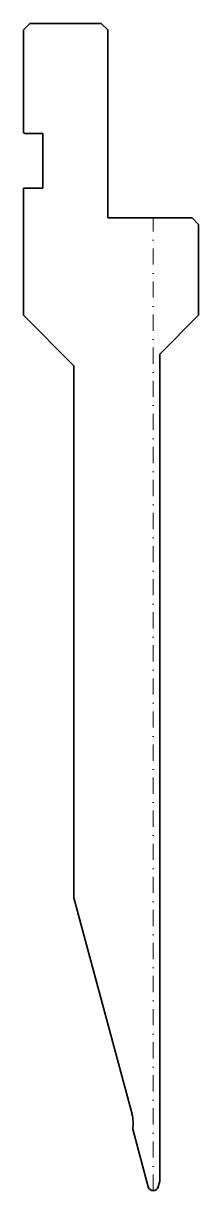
# Model space of a CAD drawing. Header units: millimetres. Extents: x -20 to 7, y 0 to 180.
import ezdxf

# ---------------------------------------------------------------- set-up
doc = ezdxf.new("R2010")
doc.units = ezdxf.units.MM
doc.header["$LTSCALE"] = 5
doc.linetypes.add('AUSGEZOGEN', pattern=[0])
doc.linetypes.add('DASHDOT', pattern=[1, 0.5, -0.25, 0, -0.25])
doc.layers.add('2', color=7, linetype='Continuous')

msp = doc.modelspace()

# ---------------------------------------------------------------- linework, layer by layer
at = {"layer": '2', "color": 7, "linetype": 'AUSGEZOGEN', "lineweight": 35}
for p, q in [((-20, 179), (-19, 180)), ((-20, 163.2), (-20, 179)), ((-19, 180), (-8, 180)), ((-8, 180), (-7, 179)), ((-7, 179), (-7, 150)), ((-19.8, 163), (-20, 163.2)), ((-17, 163), (-19.8, 163)), ((-17, 154.6), (-17, 163)), ((-20, 135), (-20, 154.6)), ((-20, 154.6), (-17, 154.6)), ((-7, 150), (6, 150)), ((6, 150), (7, 149)), ((7, 149), (7, 135)), ((-12.2, 127.2), (-20, 135)), ((7, 135), (1, 129)), ((1, 129), (1, 1.44)), ((-12.2, 45.17), (-12.2, 127.2)), ((-3.26, 11.81), (-12.2, 45.17)), ((-0.77, 0.59), (-3.16, 9.49)), ((1, 1.44), (0.77, 0.59))]:
    msp.add_line(p, q, dxfattribs=at)
at = {"layer": '2', "color": 7, "linetype": 'DASHDOT', "lineweight": 18}
msp.add_line((0, 0), (0, 150), dxfattribs=at)
at = {"layer": '2', "color": 7, "linetype": 'AUSGEZOGEN', "lineweight": 35}
for centre, radius, start, end in [((-8.89, 10.39), 5.8, 351.0716, 14.1909), ((0, 0.8), 0.8, 195, 345)]:
    msp.add_arc(centre, radius, start, end, dxfattribs=at)

doc.saveas('drawing.dxf')
